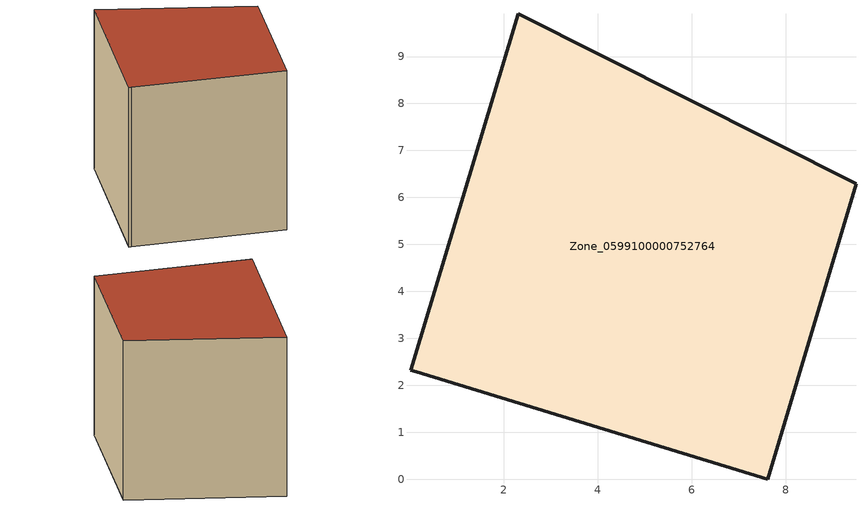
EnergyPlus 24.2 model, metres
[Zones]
Zone_0599100000752764
 floor ground (C_G): 0.14,2.28 0.01,2.32 2.3,9.91 9.5,6.29 7.62,0 z3.64
 wall outside (C_F): 7.62,0 9.5,6.29 2.3,9.91 0.01,2.32 0.14,2.28 7.62,0 z3.64:12.68
 roof outside (C_R): 0.01,2.32 0.14,2.28 7.62,0 9.5,6.29 2.3,9.91 z12.68
[BUILDING]
Pand.0599100000752764: North Axis=0; Terrain=City; Loads Convergence Tolerance Value=0.04; Temperature Convergence Tolerance Value=0.4; Solar Distribution=FullExterior; Maximum Number of Warmup Days=25; Minimum Number of Warmup Days=1
[Site:Location]
Rotterdam.The.Hague.AP_ZH_NLD Design_Conditions: Latitude=51.96; Longitude=4.45; Time Zone=1; Elevation=-4.5
[SITE:GROUNDTEMPERATURE:BUILDINGSURFACE]
18, 18, 18, 18, 18, 18, 18, 18, 18, 18, 18, 18
[MATERIAL] Thermal Absorptance=0.9; Solar Absorptance=0.7; Visible Absorptance=0.7
Name | Roughness | Thickness | Conductivity | Density | Specific Heat
G.TI.2006-2014 | MediumSmooth | 0.15 | 0.06 | 540 | 1210
F.TI.2006-2014 | Rough | 0.3 | 0.12 | 1920 | 840
R.TI.2006-2014 | MediumRough | 0.2 | 0.08 | 1500 | 1000
[CONSTRUCTION]
C_G: G.TI.2006-2014
C_F: F.TI.2006-2014
C_R: R.TI.2006-2014
[ZONE]
Zone_0599100000752764: Type=1; Multiplier=1; Ceiling Height=Autocalculate; Volume=Autocalculate; Floor Area=autocalculate; Part of Total Floor Area=Yes
[ZONEINFILTRATION:DESIGNFLOWRATE]
Infil_Zone_0599100000752764: Zone or ZoneList or Space or SpaceList=Zone_0599100000752764; Schedule=AlwaysOn; Design Flow Rate Calculation Method=Flow/Area; Flow Rate per Floor Area=0.0015; Constant Term Coefficient=1; Temperature Term Coefficient=0; Velocity Term Coefficient=0; Velocity Squared Term Coefficient=0
[HVACTEMPLATE:ZONE:IDEALLOADSAIRSYSTEM]
Zone_0599100000752764: Maximum Heating Supply Air Temperature=50; Minimum Cooling Supply Air Temperature=13; Maximum Heating Supply Air Humidity Ratio=0.0156; Minimum Cooling Supply Air Humidity Ratio=0.0077; Heating Limit=NoLimit; Cooling Limit=NoLimit; Dehumidification Control Type=ConstantSensibleHeatRatio; Cooling Sensible Heat Ratio=0.7; Dehumidification Setpoint=60; Humidification Control Type=None; Humidification Setpoint=30; Outdoor Air Method=None; Outdoor Air Flow Rate per Person=0.00944; Outdoor Air Flow Rate per Zone Floor Area=0; Outdoor Air Flow Rate per Zone=0; Demand Controlled Ventilation Type=None; Outdoor Air Economizer Type=NoEconomizer; Heat Recovery Type=None; Sensible Heat Recovery Effectiveness=0.7; Latent Heat Recovery Effectiveness=0.65
[ZONECONTROL:THERMOSTAT]
ThermostatControl_Zone_0599100000752764: Zone or ZoneList=Zone_0599100000752764; Control Type Schedule=DualSetpointControlType; Control 1=Thermostat_Zone_0599100000752764; Temperature Difference Between Cutout And Setpoint=0
[THERMOSTATSETPOINT:DUALSETPOINT]
Thermostat_Zone_0599100000752764: Heating Setpoint Temperature Schedule=HeatingSetpoint_Zone_0599100000752764; Cooling Setpoint Temperature Schedule=CoolingSetpoint_Zone_0599100000752764
[SCHEDULE:COMPACT]
HeatingSetpoint_Zone_0599100000752764: Through: 12/31, For: AllDays, Until: 24:00, 21
CoolingSetpoint_Zone_0599100000752764: Through: 12/31, For: AllDays, Until: 24:00, 24
DualSetpointControlType: Through: 12/31, For: AllDays, Until: 24:00, 4
AlwaysOn: Through: 12/31, For: AllDays, Until: 24:00, 1
